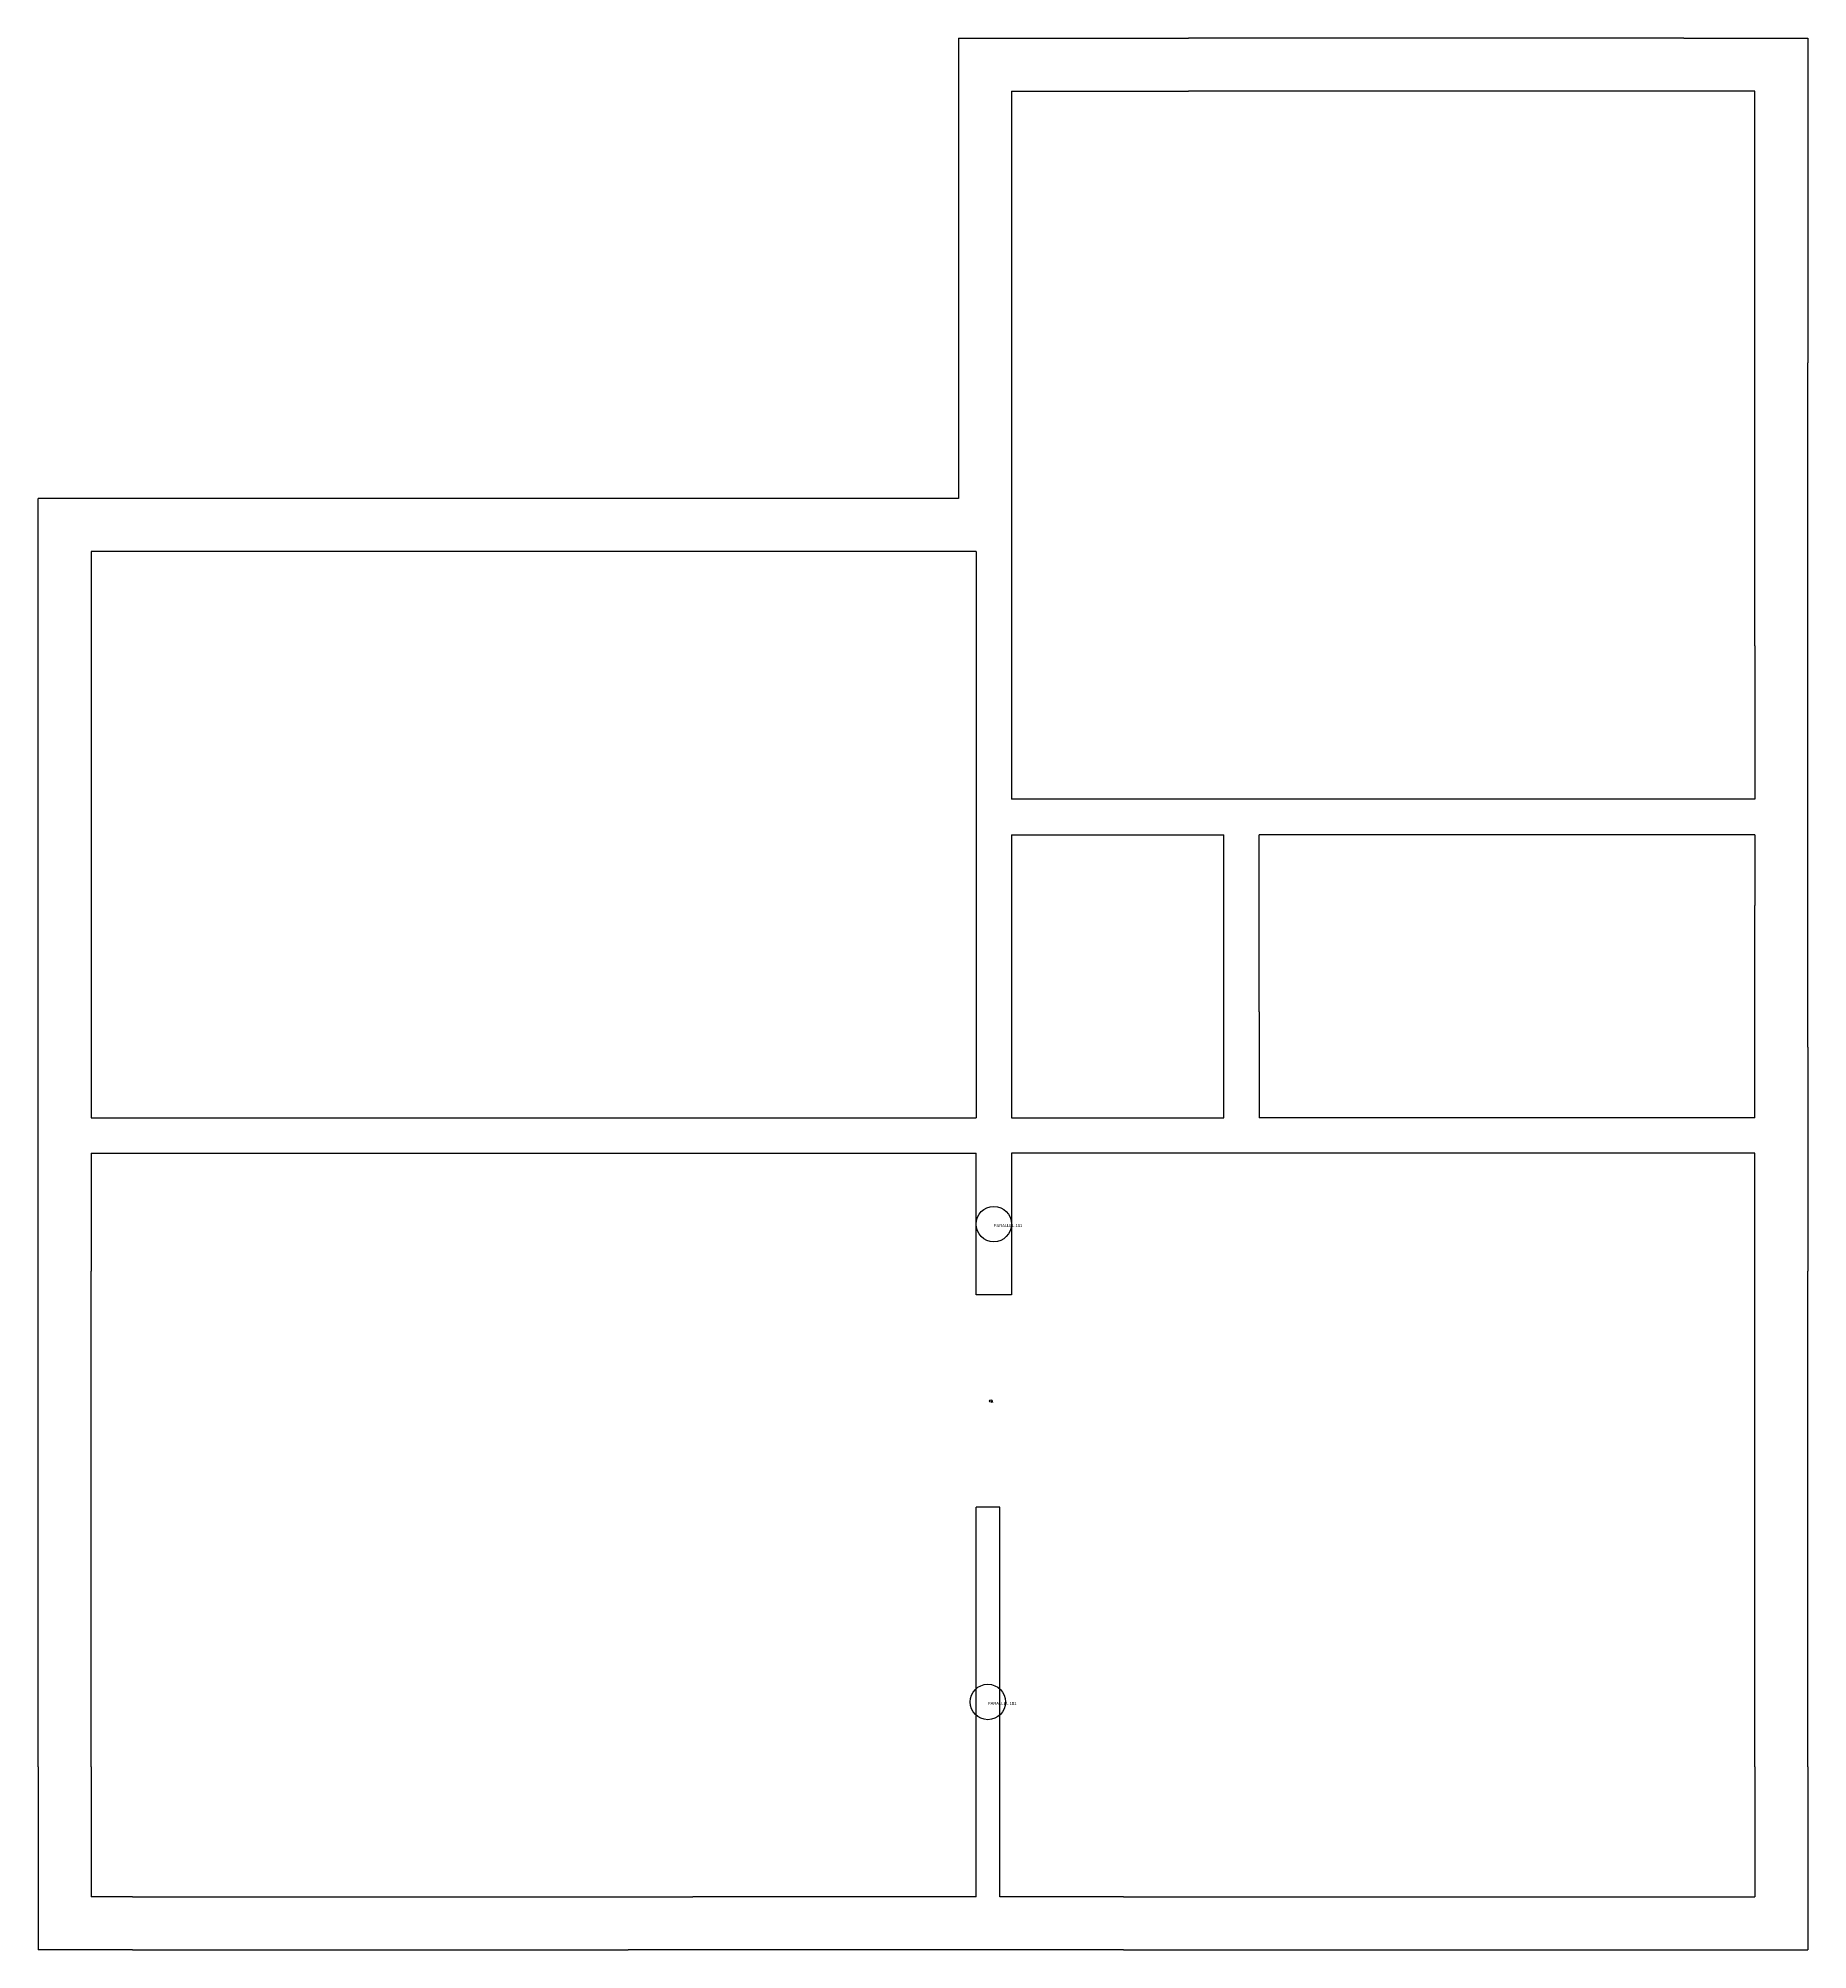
# Model space of a CAD drawing. Header units: metres. Extents: x 335 to 635, y 402 to 726.
import ezdxf

# ---------------------------------------------------------------- set-up
doc = ezdxf.new("R2010")
doc.units = ezdxf.units.M

msp = doc.modelspace()

# ---------------------------------------------------------------- linework, layer by layer
for p, q in [((491, 726), (491, 648)), ((491, 726), (530, 726)), ((614, 726), (530, 726)), ((614, 726), (635, 726)), ((635, 726), (635, 671)), ((500, 717), (530, 717)), ((500, 717), (500, 597)), ((614, 717), (530, 717)), ((626, 717), (614, 717)), ((626, 671), (626, 717)), ((626, 623), (626, 671)), ((635, 623), (635, 671)), ((491, 648), (335, 648)), ((335, 517), (335, 648)), ((494, 639), (344, 639)), ((344, 639), (344, 543)), ((494, 639), (494, 591)), ((626, 623), (626, 597)), ((635, 579), (635, 623)), ((536, 597), (500, 597)), ((626, 597), (536, 597)), ((494, 591), (494, 561)), ((500, 591), (536, 591)), ((500, 591), (500, 561)), ((536, 561), (536, 591)), ((542, 561), (542, 591)), ((626, 591), (542, 591)), ((626, 591), (626, 579)), ((626, 555), (626, 579)), ((635, 555), (635, 579)), ((494, 561), (494, 543)), ((500, 561), (500, 543)), ((536, 543), (536, 561)), ((542, 561), (542, 543)), ((626, 543), (626, 555)), ((635, 555), (635, 517)), ((344, 543), (452, 543)), ((452, 543), (494, 543)), ((500, 543), (536, 543)), ((626, 543), (542, 543)), ((344, 537), (344, 517)), ((344, 537), (452, 537)), ((452, 537), (494, 537)), ((494, 513), (494, 537)), ((626, 537), (500, 537)), ((500, 537), (500, 513)), ((626, 517), (626, 537)), ((335, 433), (335, 517)), ((344, 433), (344, 517)), ((626, 433), (626, 517)), ((635, 433), (635, 517)), ((500, 513), (494, 513)), ((494, 411), (494, 477)), ((498, 477), (494, 477)), ((498, 411), (498, 477)), ((335, 433), (335, 402)), ((344, 433), (344, 411)), ((626, 433), (626, 411)), ((635, 433), (635, 402)), ((351, 411), (344, 411)), ((351, 411), (435, 411)), ((435, 411), (446, 411)), ((494, 411), (446, 411)), ((519, 411), (498, 411)), ((519, 411), (567, 411)), ((567, 411), (626, 411)), ((351, 402), (335, 402)), ((351, 402), (435, 402)), ((446, 402), (435, 402)), ((494, 402), (446, 402)), ((519, 402), (494, 402)), ((519, 402), (567, 402)), ((567, 402), (635, 402))]:
    msp.add_line(p, q)
at = {"layer": 'debug', "color": 5}
for centre in [(497, 525), (496, 444)]:
    msp.add_circle(centre, 3, dxfattribs=at)
at = {"layer": 'debug', "color": 3}
msp.add_circle((496.5, 495), 0.2, dxfattribs=at)

# ---------------------------------------------------------------- texts
at = {"layer": 'debug', "attachment_point": 1}
for s, insert, char_height in [('PARALLEL 181', (497, 525), 0.5), ('EL', (496.5, 495), 0.3), ('PARALLEL 181', (496, 444), 0.5)]:
    msp.add_mtext(s, dxfattribs=dict(at, insert=insert, char_height=char_height))

doc.saveas('drawing.dxf')
